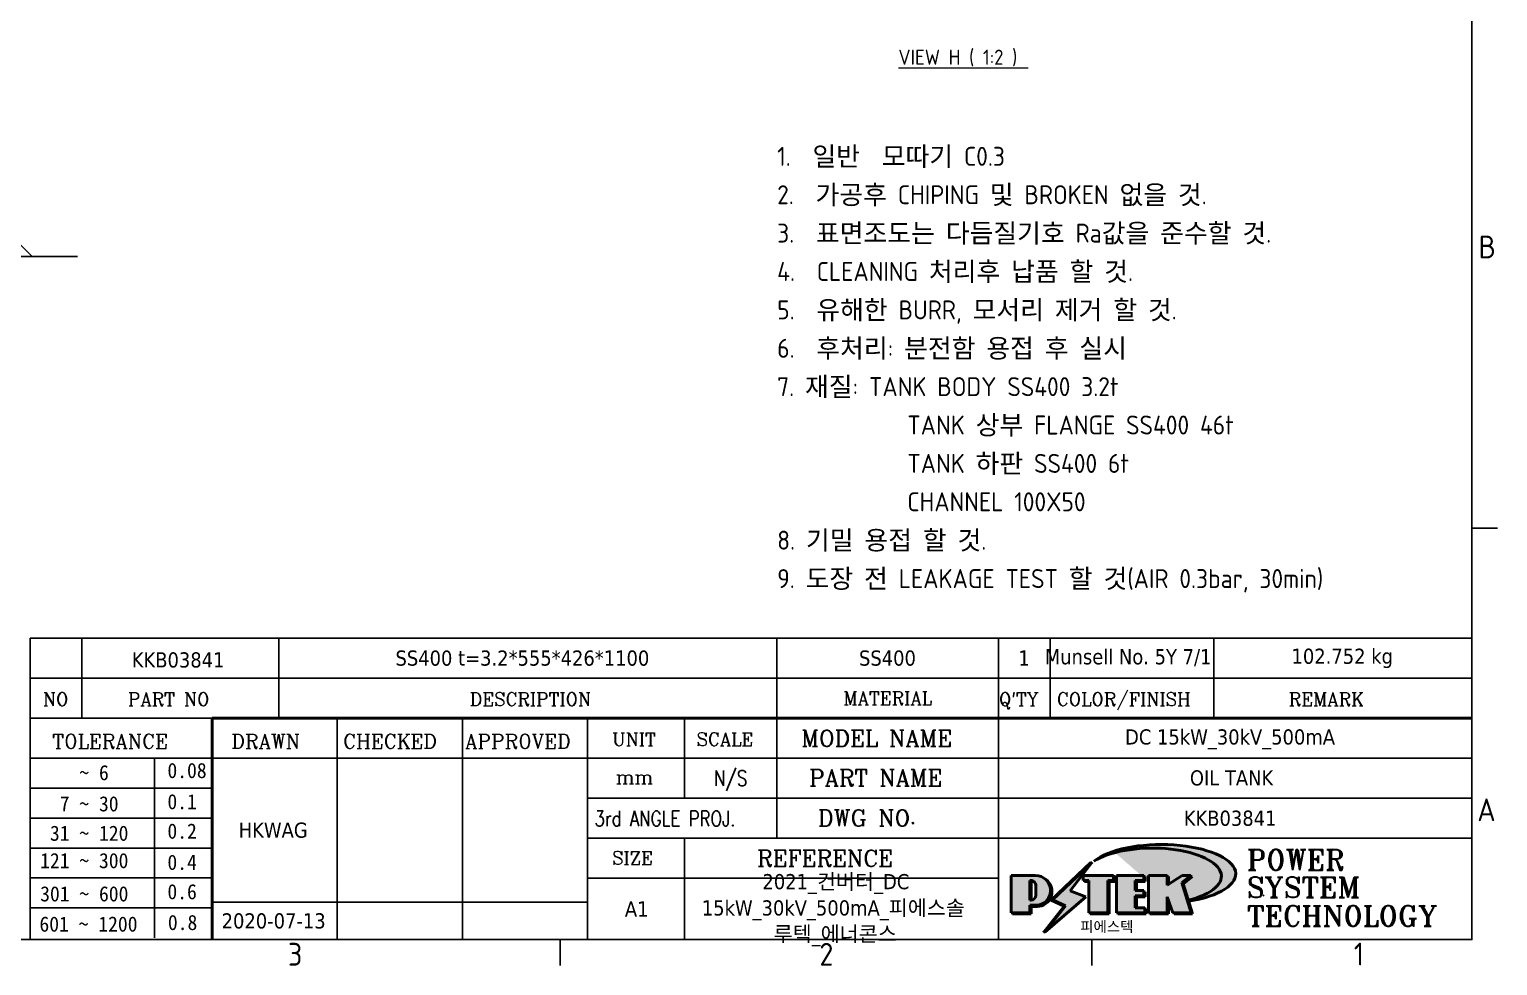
# Model space of a CAD drawing. Header units: millimetres. Extents: x 0 to 4205, y 0 to 2970.
# Drawn here: x 3154 to 4122, y 83 to 700 of the extents above; entities that cross this region are included whole.
import ezdxf
from ezdxf.enums import TextEntityAlignment as Align

# ---------------------------------------------------------------- set-up
doc = ezdxf.new("R2010")
doc.units = ezdxf.units.MM
doc.header["$LTSCALE"] = 5
doc.layers.get('0').update_dxf_attribs({"color": 3, "lineweight": 25, "true_color": 0x00ff00})
doc.layers.add('경계(ISO)', color=7, linetype='Continuous', lineweight=25)
doc.layers.add('해치(ISO)', color=7, linetype='Continuous', lineweight=18)
doc.layers.add('기호(ISO)', color=5, linetype='Continuous', lineweight=25, true_color=0x0000ff)
doc.layers.add('제목(ISO)', color=5, linetype='Continuous', lineweight=50, true_color=0x0000ff)
doc.styles.add('HAN_291', font='')
doc.styles.add('HAN_370', font='', dxfattribs={"width": 2})
doc.styles.add('ISO Proportional', font='arial.ttf')
doc.styles.add('RC_284', font='ROMANC.shx')
doc.styles.add('RC_287', font='ROMANC.shx')
doc.styles.add('RC_292', font='ROMANC.shx')
doc.styles.add('ROMANT_294', font='romant.shx')
doc.styles.add('문자 텍스트_PSTEK_POSCO', font='isocp.shx')
doc.styles.add('텍스트 스타일198', font='tahoma.ttf')
doc.styles.add('텍스트 스타일333', font='ROMANC.shx', dxfattribs={"width": 0.800000011920929})
doc.styles.add('텍스트 스타일512', font='isocp.shx')
doc.styles.add('표면거칠기 텍스트_PSTEK_POSCO', font='isocp.shx')
doc.styles.get('HAN_291').set_extended_font_data('GulimChe')
doc.styles.get('HAN_370').set_extended_font_data('GulimChe')

# ---------------------------------------------------------------- blocks, each defined once
blk = doc.blocks.new('경계 Default Border')
at = {"layer": '경계(ISO)'}
for p, q in [((820.9999847412109, 74.25000190734863), (824.4000244140625, 74.25000190734863)), ((700.8333587646484, 20), (700.8333587646484, 16.59999966621399)), ((770.9166717529297, 20), (770.9166717529297, 16.59999966621399))]:
    blk.add_line(p, q, dxfattribs=at)
at = {"layer": '경계(ISO)', "flags": 128}
blk.add_lwpolyline([(20, 20), (20, 574.0000152587891), (820.9999847412109, 574.0000152587891), (820.9999847412109, 20), (20, 20)], dxfattribs=at)
at = {"layer": '경계(ISO)', "color": 2, "true_color": 0xffff00, "char_height": 3.00000011920929, "attachment_point": 7, "style": '문자 텍스트_PSTEK_POSCO'}
for s, insert in [('B', (821.878270202895, 109.8463944559917)), ('A', (821.7144008173592, 35.61784856929444)), ('3', (664.9602061896203, 16.57139439638704)), ('2', (735.0027394168841, 16.57139439638704)), ('1', (805.4443994374815, 16.59999988079071))]:
    blk.add_mtext(s, dxfattribs=dict(at, insert=insert))
blk = doc.blocks.new('제목 블록 PSTEK')
at = {"true_color": 0x848484}
for points in [[(317.2195697678507, 17.0593801673321), (322.0326348870767, 21.62682475217465), (322.2781991042243, 21.94392121864296), (317.0471853425802, 16.97985676345368), (318.7512090904202, 16.1899260703855), (316.0018030350395, 12.71868385740789), (316.3356552234328, 13.00206718743325), (318.9235935156908, 16.2694494742633)], [(321.9846681452406, 19.60711530335299), (321.4042753185749, 19.60711530335299), (321.4042753185749, 19.45905590879572), (321.9846681452406, 19.45905590879572)], [(324.6615819988275, 19.45905590879572), (325.4196460989604, 19.45905590879572), (325.4196460989604, 20.11051724484596), (325.2419748254881, 20.11051724484596), (325.2419748254881, 19.60711530335299), (324.4839107253602, 19.60711530335299), (324.4839107253602, 15.3430047401139), (322.1623394187076, 15.3430047401139), (322.1623394187076, 15.19494534555726), (324.6615819988275, 15.19494534555726)], [(328.2914414389548, 19.45905590879572), (329.4054050004294, 19.45905590879572), (329.4054050004294, 20.11051724484596), (329.2277337269622, 20.11051724484596), (329.2277337269622, 19.60711530335299), (328.1137701654877, 19.60711530335299), (328.1137701654877, 18.25543873810179), (328.2914414389548, 18.25543873810179)], [(332.5088862584528, 20.1105172448466), (332.3312149849806, 20.1105172448466), (332.3312149849806, 18.99741471888368), (332.5088862584528, 19.11081371413894)], [(335.6156307331414, 20.11051724484596), (335.2535118015555, 20.11051724484596), (334.2514536401189, 19.30614745124769), (335.4855464857051, 15.3430047401139), (333.1954852176545, 15.3430047401139), (333.2478643833523, 15.19494534555726), (335.6632177591723, 15.19494534555726), (334.4291249135862, 19.15808805669106)], [(328.2914414389548, 17.41554667867274), (329.4054050004294, 17.41554667867274), (329.4054050004294, 18.10737934354514), (329.2277337269622, 18.10737934354514), (329.2277337269622, 17.56360607323003), (328.1137701654877, 17.56360607323003), (328.1137701654877, 15.9944660761648), (328.2914414389548, 15.9944660761648)], [(332.5088862584528, 16.92964231796647), (332.3312149849806, 17.43186301645164), (332.3312149849806, 15.3430047401139), (330.0369607660135, 15.3430047401139), (330.0369607660135, 15.19494534555726), (332.5088862584528, 15.19494534555726)], [(329.5356972676428, 15.8464066816075), (329.3580259941756, 15.8464066816075), (329.3580259941756, 15.3430047401139), (325.8342124037171, 15.3430047401139), (325.8342124037171, 15.19494534555726), (329.5356972676428, 15.19494534555726)]]:
    blk.add_hatch(color=252, dxfattribs=at).paths.add_polyline_path(points)
at = {"true_color": 0x0000ff}
blk.add_hatch(color=5, dxfattribs=at).paths.add_polyline_path([(321.6183518841322, 17.4193704504104), (319.5281351041078, 18.24969419629727), (322.4505835294948, 22.02344462252142), (317.2195697678507, 17.0593801673321), (318.9235935156908, 16.2694494742633), (316.1741874603099, 12.79820726128571)])
at = {"true_color": 0xff0000}
h = blk.add_hatch(color=1, dxfattribs=at)
edge = h.paths.add_edge_path(flags=0)
edge.add_line((314.2242174273352, 19.60711530335299), (314.2242174273352, 17.00126995915134))
edge.add_line((314.2242174273352, 17.00126995915134), (314.3485873187598, 17.00126995915134))
edge.add_arc((314.3485873187598, 17.6527312952023), 0.6514613360509371, 270, 360)
edge.add_line((315.0000486548106, 17.6527312952023), (315.0000486548106, 18.95565396730211))
edge.add_arc((314.3485873187598, 18.95565396730212), 0.6514613360508712, 0, 90)
edge.add_line((314.3485873187598, 19.60711530335299), (314.2242174273352, 19.60711530335299))
edge = h.paths.add_edge_path()
edge.add_arc((314.9847713324306, 18.28938669179658), 1.969189947606664, 269.9999999999959, 450)
edge.add_line((314.9847713324306, 20.25857663940318), (311.7664314776902, 20.25857663940324))
edge.add_line((311.7664314776902, 20.25857663940324), (311.7664314776902, 15.3430047401139))
edge.add_line((311.7664314776902, 15.3430047401139), (314.2242174273352, 15.3430047401139))
edge.add_line((314.2242174273352, 15.3430047401139), (314.2242174273352, 16.32019674418991))
edge.add_line((314.2242174273352, 16.32019674418991), (314.9847713324307, 16.32019674418991))
at = {"true_color": 0x848484}
h = blk.add_hatch(color=252, dxfattribs=at)
edge = h.paths.add_edge_path()
edge.add_arc((314.9847713324309, 18.28938669179657), 1.969189947606666, 270, 406.8278729790604)
edge.add_arc((315.1624426058984, 18.1413272972396), 1.969189947606962, -90, 53.560984836317004, ccw=False)
edge.add_line((315.1624426058984, 16.17213734963263), (314.4018887008024, 16.17213734963263))
edge.add_line((314.4018887008024, 16.17213734963263), (314.4018887008024, 15.19494534555726))
edge.add_line((314.4018887008024, 15.19494534555726), (311.9441027511573, 15.19494534555726))
edge.add_line((311.9441027511573, 15.19494534555726), (311.9441027511573, 15.3430047401139))
edge.add_line((311.9441027511573, 15.3430047401139), (314.2242174273352, 15.3430047401139))
edge.add_line((314.2242174273352, 15.3430047401139), (314.2242174273352, 16.32019674418991))
edge.add_line((314.2242174273352, 16.32019674418991), (314.9847713324309, 16.32019674418991))
h = blk.add_hatch(color=252, dxfattribs=at)
edge = h.paths.add_edge_path()
edge.add_line((314.4018887008024, 19.45905590879572), (314.5262585922315, 19.45905590879572))
edge.add_arc((314.5262585922314, 18.80759457274939), 0.6514613360463194, 60.4189348879147, 90.00000000000318, ccw=False)
edge.add_arc((314.3485873187602, 18.95565396730057), 0.6514613360524251, 39.96992292766206, 90.00000000009999)
edge.add_line((314.3485873187591, 19.60711530335307), (314.2242174273352, 19.60711530335298))
edge.add_line((314.2242174273352, 19.60711530335299), (314.2242174273352, 17.00126995915134))
edge.add_line((314.2242174273352, 17.00126995915134), (314.3485873187591, 17.00126995915134))
edge.add_arc((314.3485873187568, 17.652731295233), 0.6514613360816299, 270.0000000002, 274.6930825552478)
edge.add_line((314.4018887008024, 17.0034541317032), (314.4018887008024, 19.45905590879572))
at = {"true_color": 0xff0000}
for points in [[(324.4839107253602, 19.60711530335299), (325.2419748254881, 19.60711530335299), (325.2419748254881, 20.25857663940324), (321.2266040451076, 20.25857663940324), (321.2266040451076, 19.60711530335299), (321.9846681452406, 19.60711530335299), (321.9846681452406, 15.3430047401139), (324.4839107253602, 15.3430047401139)], [(329.2277337269622, 20.25857663940324), (325.65654113025, 20.25857663940324), (325.65654113025, 15.3430047401139), (329.3580259941756, 15.3430047401139), (329.3580259941756, 15.9944660761648), (328.1137701654877, 15.9944660761648), (328.1137701654877, 17.56360607323003), (329.2277337269622, 17.56360607323003), (329.2277337269622, 18.25543873810179), (328.1137701654877, 18.25543873810179), (328.1137701654877, 19.60711530335299), (329.2277337269622, 19.60711530335299)], [(332.3312149849806, 20.25857663940324), (329.8592894925411, 20.25857663940324), (329.8592894925411, 15.3430047401139), (332.3312149849806, 15.3430047401139), (332.3312149849806, 17.4318630164523), (333.0701931098801, 15.3430047401139), (335.4855464857051, 15.3430047401139), (334.2514536401189, 19.30614745124769), (335.4379594596742, 20.25857663940324), (334.3071782107978, 20.25857663940324), (332.3312149849806, 18.99741471888304)]]:
    blk.add_hatch(color=1, dxfattribs=at).paths.add_polyline_path(points)
at = {"layer": '해치(ISO)', "true_color": 0x27d1fc}
h = blk.add_hatch(color=140, dxfattribs=at)
edge = h.paths.add_edge_path()
edge.add_ellipse((330.3660919371412, 20.15576403068321), major_axis=(9.100907360794343, 0), ratio=0.4069904968023172, start_angle=301.3098473703837, end_angle=507.7436900681698)
edge.add_ellipse((331.5340919371412, 20.4634168429492), major_axis=(-9.82350664112931, 0), ratio=0.3942600559756514, start_angle=111.51207141178469, end_angle=334.47025347086895, ccw=False)
edge.add_line((335.1363447531188, 16.8601935978785), (335.0955236905705, 16.99119398620872))
at = {"color": 180, "true_color": 0x3f00ff}
for p, q in [((182.475792979055, 11.79100474011392), (182.4757929790549, 51.56524660363496)), ((182.4757929790549, 51.56524660363496), (372.4757929537551, 51.56524660363496)), ((189.2651435055721, 51.56524660363496), (189.2651435055722, 41.00524660363494)), ((215.2152739891528, 41.00524660363494), (215.2152739891528, 51.56524660363496)), ((280.8758854511282, 51.56524660363496), (280.8758854511282, 41.00524660363494)), ((310.0881549537552, 51.56524660363496), (310.0881549537553, 41.00524660363494)), ((316.9044520275131, 51.56524660363496), (316.9044520275127, 41.00524660363494)), ((338.4566026226726, 51.56524660363496), (338.4566026226727, 41.00524660363494)), ((372.4757929537551, 51.56524660363496), (372.4757929537551, 11.79100474011389)), ((182.475792979055, 46.2852466036349), (372.4757929537551, 46.28524660363492)), ((182.475792979055, 41.00524660363493), (206.451475290024, 41.00524660363493)), ((222.9401812389276, 11.79100474011392), (222.9401812389276, 41.00524660363494)), ((239.4288871878316, 11.79100474011392), (239.4288871878316, 41.00524660363494)), ((255.9175931367356, 11.79100474011392), (255.9175931367356, 41.00524660363494)), ((268.6918866058747, 41.00524660363494), (268.6918866058747, 30.44524660363498)), ((280.8758854511282, 41.00524660363494), (280.8758854511282, 25.16524660363502)), ((310.088154953755, 41.00524660363494), (310.088154953755, 11.79100474011392)), ((182.475792979055, 35.72524660363497), (206.451475290024, 35.72524660363497)), ((198.8621818849491, 12.02524660363491), (198.8621818849491, 35.72524660363497)), ((206.451475290024, 35.72524660363497), (372.4757929537551, 35.72524660363497)), ((182.475792979055, 31.77524660363492), (206.451475290024, 31.77524660363492)), ((255.917593136736, 30.44524660363498), (372.4757929537552, 30.44524660363501)), ((182.475792979055, 27.82524660363487), (206.451475290024, 27.82524660363487)), ((255.9175931367359, 25.16524660363502), (372.4757929537552, 25.165246603635)), ((268.6918866058744, 25.16524660363502), (268.6918866058744, 11.79100474011392)), ((182.475792979055, 23.87524660363505), (206.451475290024, 23.87524660363505)), ((182.475792979055, 19.92524660363478), (206.451475290024, 19.92524660363478)), ((255.9175931367359, 19.88524660363481), (310.0881549537553, 19.88524660363481)), ((182.475792979055, 15.97524660363496), (206.451475290024, 15.97524660363496)), ((206.451475290024, 16.74100474011396), (255.9175931367359, 16.74100474011396)), ((182.475792979055, 11.79100474011392), (372.4757929537551, 11.79100474011389))]:
    blk.add_line(p, q, dxfattribs=at)
at = {"color": 7, "lineweight": 50}
for p, q in [((206.4514752900237, 11.79100474011392), (206.4514752900237, 41.00524660363494)), ((206.451475290024, 41.00524660363494), (372.4757929537551, 41.00524660363496))]:
    blk.add_line(p, q, dxfattribs=at)
at = {"color": 7}
for p, q in [((322.2781991042243, 21.94392121864296), (317.0471853425802, 16.97985676345368)), ((322.4505835294948, 22.02344462252142), (317.2195697678507, 17.0593801673321)), ((317.2195697678507, 17.0593801673321), (322.0326348870767, 21.62682475217465)), ((319.5281351041078, 18.24969419629727), (322.4505835294948, 22.02344462252142)), ((322.0326348870767, 21.62682475217465), (322.2781991042243, 21.94392121864296)), ((311.7664314776902, 20.25900474011391), (311.7664314776902, 15.34300474011391)), ((314.9847713324309, 20.25857663940324), (311.7664314776902, 20.25857663940324)), ((314.9847713324309, 20.25857663940324), (311.7664314776902, 20.25857663940324)), ((311.7664314776902, 20.25857663940324), (311.7664314776902, 15.3430047401139)), ((314.2242174273352, 17.00126995915134), (314.2242174273352, 19.60711530335299)), ((314.2242174273352, 19.60711530335299), (314.3485873187591, 19.60711530335299)), ((314.3485873187591, 19.60711530335299), (314.2242174273352, 19.60711530335299)), ((314.2242174273352, 19.60711530335299), (314.2242174273352, 17.00126995915134)), ((314.2242174273352, 17.00126995915134), (314.2242174273352, 19.60711530335299)), ((314.2242174273352, 19.60711530335299), (314.3485873187591, 19.60711530335299)), ((314.4018887008024, 19.45905590879572), (314.5262585922314, 19.45905590879572)), ((314.4018887008024, 17.0034541317032), (314.4018887008024, 19.45905590879572)), ((325.2419748254881, 20.25857663940324), (321.2266040451076, 20.25857663940324)), ((321.2266040451076, 20.25857663940324), (321.2266040451076, 19.60711530335299)), ((325.2419748254881, 20.25857663940324), (321.2266040451076, 20.25857663940324)), ((321.2266040451076, 20.25857663940324), (321.2266040451076, 19.60711530335299)), ((321.2266040451076, 19.60711530335299), (321.9846681452406, 19.60711530335299)), ((321.2266040451076, 19.60711530335299), (321.9846681452406, 19.60711530335299)), ((321.4042753185749, 19.60711530335299), (321.4042753185749, 19.45905590879572)), ((321.9846681452406, 19.60711530335299), (321.4042753185749, 19.60711530335299)), ((321.4042753185749, 19.45905590879572), (321.9846681452406, 19.45905590879572)), ((321.9846681452406, 19.60711530335299), (321.9846681452406, 15.3430047401139)), ((321.9846681452406, 19.45905590879572), (321.9846681452406, 19.60711530335299)), ((321.9846681452406, 19.60711530335299), (321.9846681452406, 15.3430047401139)), ((324.4839107253602, 19.60711530335299), (325.2419748254881, 19.60711530335299)), ((324.4839107253602, 15.3430047401139), (324.4839107253602, 19.60711530335299)), ((325.2419748254881, 19.60711530335299), (324.4839107253602, 19.60711530335299)), ((324.4839107253602, 19.60711530335299), (324.4839107253602, 15.3430047401139)), ((324.4839107253602, 19.60711530335299), (325.2419748254881, 19.60711530335299)), ((324.4839107253602, 15.3430047401139), (324.4839107253602, 19.60711530335299)), ((324.6615819988275, 19.45905590879572), (325.4196460989604, 19.45905590879572)), ((324.6615819988275, 15.19494534555726), (324.6615819988275, 19.45905590879572)), ((325.2419748254881, 19.60711530335299), (325.2419748254881, 20.25857663940324)), ((325.2419748254881, 19.60711530335299), (325.2419748254881, 20.25857663940324)), ((325.4196460989604, 20.11051724484596), (325.2419748254881, 20.11051724484596)), ((325.2419748254881, 20.11051724484596), (325.2419748254881, 19.60711530335299)), ((325.4196460989604, 19.45905590879572), (325.4196460989604, 20.11051724484596)), ((329.2277337269622, 20.25857663940324), (325.65654113025, 20.25857663940324)), ((325.65654113025, 20.25857663940324), (325.65654113025, 15.3430047401139)), ((325.65654113025, 20.25857663940324), (325.65654113025, 15.3430047401139)), ((329.2277337269622, 20.25857663940324), (325.65654113025, 20.25857663940324)), ((328.1137701654877, 18.25543873810179), (328.1137701654877, 19.60711530335299)), ((328.1137701654877, 19.60711530335299), (329.2277337269622, 19.60711530335299)), ((329.2277337269622, 19.60711530335299), (328.1137701654877, 19.60711530335299)), ((328.1137701654877, 19.60711530335299), (328.1137701654877, 18.25543873810179)), ((328.1137701654877, 18.25543873810179), (328.1137701654877, 19.60711530335299)), ((328.1137701654877, 19.60711530335299), (329.2277337269622, 19.60711530335299)), ((328.2914414389548, 18.25543873810179), (328.2914414389548, 19.45905590879572)), ((328.2914414389548, 19.45905590879572), (329.4054050004294, 19.45905590879572)), ((329.2277337269622, 19.60711530335299), (329.2277337269622, 20.25857663940324)), ((329.2277337269622, 19.60711530335299), (329.2277337269622, 20.25857663940324)), ((329.4054050004294, 20.11051724484596), (329.2277337269622, 20.11051724484596)), ((329.2277337269622, 20.11051724484596), (329.2277337269622, 19.60711530335299)), ((329.4054050004294, 19.45905590879572), (329.4054050004294, 20.11051724484596)), ((332.3312149849806, 20.25857663940324), (329.8592894925411, 20.25857663940324)), ((329.8592894925411, 20.25857663940324), (329.8592894925411, 15.3430047401139)), ((329.8592894925411, 20.25857663940324), (329.8592894925411, 15.3430047401139)), ((332.3312149849806, 20.25857663940324), (329.8592894925411, 20.25857663940324)), ((334.3071782107978, 20.25857663940324), (332.3312149849806, 18.99741471888304)), ((332.3312149849806, 18.99741471888304), (332.3312149849806, 20.25857663940324)), ((334.3071782107978, 20.25857663940324), (332.3312149849806, 18.99741471888304)), ((332.3312149849806, 18.99741471888304), (332.3312149849806, 20.25857663940324)), ((332.5088862584528, 20.1105172448466), (332.3312149849806, 20.1105172448466)), ((332.3312149849806, 20.1105172448466), (332.3312149849806, 18.99741471888368)), ((332.5088862584528, 19.11081371413894), (332.5088862584528, 20.1105172448466)), ((334.2514536401189, 19.30614745124769), (335.4379594596742, 20.25857663940324)), ((334.2514536401189, 19.30614745124769), (335.4379594596742, 20.25857663940324)), ((335.2535118015555, 20.11051724484596), (334.2514536401189, 19.30614745124769)), ((335.4379594596742, 20.25857663940324), (334.3071782107978, 20.25857663940324)), ((335.4379594596742, 20.25857663940324), (334.3071782107978, 20.25857663940324)), ((334.4291249135862, 19.15808805669104), (335.6156307331414, 20.11051724484596)), ((335.6156307331414, 20.11051724484596), (335.2535118015555, 20.11051724484596)), ((315.0000486548106, 18.95565396730275), (315.0000486548106, 17.65273129520161)), ((315.0000486548106, 18.95565396730275), (315.0000486548106, 17.65273129520161)), ((316.1741874603099, 12.79820726128571), (321.6183518841322, 17.4193704504104)), ((321.6183518841322, 17.4193704504104), (319.5281351041078, 18.24969419629727)), ((329.2277337269622, 18.25543873810179), (328.1137701654877, 18.25543873810179)), ((328.1137701654877, 18.25543873810179), (328.2914414389548, 18.25543873810179)), ((329.2277337269622, 18.25543873810179), (328.1137701654877, 18.25543873810179)), ((328.1137701654877, 17.56360607323003), (329.2277337269622, 17.56360607323003)), ((328.1137701654877, 15.9944660761648), (328.1137701654877, 17.56360607323003)), ((329.2277337269622, 17.56360607323003), (328.1137701654877, 17.56360607323003)), ((328.1137701654877, 17.56360607323003), (328.1137701654877, 15.9944660761648)), ((328.1137701654877, 17.56360607323003), (329.2277337269622, 17.56360607323003)), ((328.1137701654877, 15.9944660761648), (328.1137701654877, 17.56360607323003)), ((329.2277337269622, 17.56360607323003), (329.2277337269622, 18.25543873810179)), ((329.2277337269622, 17.56360607323003), (329.2277337269622, 18.25543873810179)), ((329.4054050004294, 18.10737934354514), (329.2277337269622, 18.10737934354514)), ((329.2277337269622, 18.10737934354514), (329.2277337269622, 17.56360607323003)), ((329.4054050004294, 17.41554667867274), (329.4054050004294, 18.10737934354514)), ((332.3312149849806, 18.99741471888368), (332.5088862584528, 19.11081371413894)), ((332.3312149849806, 17.4318630164523), (333.0701931098801, 15.3430047401139)), ((332.3312149849806, 15.3430047401139), (332.3312149849806, 17.4318630164523)), ((332.5088862584528, 16.92964231796647), (332.3312149849806, 17.43186301645164)), ((332.3312149849806, 17.43186301645164), (332.3312149849806, 15.3430047401139)), ((332.3312149849806, 17.4318630164523), (333.0701931098801, 15.3430047401139)), ((332.3312149849806, 15.3430047401139), (332.3312149849806, 17.4318630164523)), ((335.4855464857051, 15.3430047401139), (334.2514536401189, 19.30614745124769)), ((334.2514536401189, 19.30614745124769), (335.4855464857051, 15.3430047401139)), ((335.4855464857051, 15.3430047401139), (334.2514536401189, 19.30614745124769)), ((335.6632177591723, 15.19494534555726), (334.4291249135862, 19.15808805669104)), ((345.0447381189468, 17.50375595811051), (344.9867755289346, 17.689895936919)), ((314.3485873187591, 17.00126995915134), (314.2242174273352, 17.00126995915134)), ((314.2242174273352, 17.00126995915134), (314.3485873187591, 17.00126995915134)), ((314.3485873187591, 17.00126995915134), (314.2242174273352, 17.00126995915134)), ((314.2242174273352, 16.32019674418991), (314.9847713324309, 16.32019674418991)), ((314.2242174273352, 15.3430047401139), (314.2242174273352, 16.32019674418991)), ((314.9847713324309, 16.32019674418991), (314.2242174273352, 16.32019674418991)), ((314.2242174273352, 16.32019674418991), (314.2242174273352, 15.3430047401139)), ((314.2242174273352, 16.32019674418991), (314.9847713324309, 16.32019674418991)), ((314.2242174273352, 15.3430047401139), (314.2242174273352, 16.32019674418991)), ((314.4018887008024, 16.17213734963263), (315.162442605898, 16.17213734963263)), ((314.4018887008024, 15.19494534555726), (314.4018887008024, 16.17213734963263)), ((318.7512090904202, 16.1899260703855), (316.0018030350395, 12.71868385740789)), ((318.9235935156908, 16.2694494742633), (316.1741874603099, 12.79820726128571)), ((316.3356552234328, 13.00206718743325), (318.9235935156908, 16.2694494742633)), ((317.0471853425802, 16.97985676345368), (318.7512090904202, 16.1899260703855)), ((318.9235935156908, 16.2694494742633), (317.2195697678507, 17.0593801673321)), ((317.2195697678507, 17.0593801673321), (318.9235935156908, 16.2694494742633)), ((329.3580259941756, 15.9944660761648), (328.1137701654877, 15.9944660761648)), ((328.1137701654877, 15.9944660761648), (328.2914414389548, 15.9944660761648)), ((329.3580259941756, 15.9944660761648), (328.1137701654877, 15.9944660761648)), ((328.2914414389548, 15.9944660761648), (328.2914414389548, 17.41554667867274)), ((328.2914414389548, 17.41554667867274), (329.4054050004294, 17.41554667867274)), ((329.3580259941756, 15.3430047401139), (329.3580259941756, 15.9944660761648)), ((329.3580259941756, 15.3430047401139), (329.3580259941756, 15.9944660761648)), ((329.5356972676428, 15.8464066816075), (329.3580259941756, 15.8464066816075)), ((329.3580259941756, 15.8464066816075), (329.3580259941756, 15.3430047401139)), ((329.5356972676428, 15.19494534555726), (329.5356972676428, 15.8464066816075)), ((332.5088862584528, 15.19494534555726), (332.5088862584528, 16.92964231796647)), ((311.7664314776902, 15.3430047401139), (314.2242174273352, 15.3430047401139)), ((311.7664314776902, 15.3430047401139), (314.2242174273352, 15.3430047401139)), ((314.2242174273352, 15.3430047401139), (311.9441027511573, 15.3430047401139)), ((311.9441027511573, 15.3430047401139), (311.9441027511573, 15.19494534555726)), ((311.9441027511573, 15.19494534555726), (314.4018887008024, 15.19494534555726)), ((321.9846681452406, 15.3430047401139), (324.4839107253602, 15.3430047401139)), ((321.9846681452406, 15.3430047401139), (324.4839107253602, 15.3430047401139)), ((324.4839107253602, 15.3430047401139), (322.1623394187076, 15.3430047401139)), ((322.1623394187076, 15.3430047401139), (322.1623394187076, 15.19494534555726)), ((322.1623394187076, 15.19494534555726), (324.6615819988275, 15.19494534555726)), ((325.65654113025, 15.3430047401139), (329.3580259941756, 15.3430047401139)), ((325.65654113025, 15.3430047401139), (329.3580259941756, 15.3430047401139)), ((329.3580259941756, 15.3430047401139), (325.8342124037171, 15.3430047401139)), ((325.8342124037171, 15.3430047401139), (325.8342124037171, 15.19494534555726)), ((325.8342124037171, 15.19494534555726), (329.5356972676428, 15.19494534555726)), ((329.8592894925411, 15.3430047401139), (332.3312149849806, 15.3430047401139)), ((329.8592894925411, 15.3430047401139), (332.3312149849806, 15.3430047401139)), ((332.3312149849806, 15.3430047401139), (330.0369607660135, 15.3430047401139)), ((330.0369607660135, 15.3430047401139), (330.0369607660135, 15.19494534555726)), ((330.0369607660135, 15.19494534555726), (332.5088862584528, 15.19494534555726)), ((333.0701931098801, 15.3430047401139), (335.4855464857051, 15.3430047401139)), ((333.0701931098801, 15.3430047401139), (335.4855464857051, 15.3430047401139)), ((335.4855464857051, 15.3430047401139), (333.1954852176545, 15.3430047401139)), ((333.1954852176545, 15.3430047401139), (333.2478643833523, 15.19494534555726)), ((333.2478643833523, 15.19494534555726), (335.6632177591723, 15.19494534555726)), ((316.0018030350395, 12.71868385740789), (316.3356552234328, 13.00206718743325))]:
    blk.add_line(p, q, dxfattribs=at)
at = {"color": 5, "true_color": 0x0000ff}
for p, q in [((322.4505835294948, 22.02344462252142), (317.2195697678507, 17.0593801673321)), ((319.5281351041078, 18.24969419629727), (322.4505835294948, 22.02344462252142)), ((316.1741874603099, 12.79820726128571), (321.6183518841322, 17.4193704504104)), ((321.6183518841322, 17.4193704504104), (319.5281351041078, 18.24969419629727)), ((318.9235935156908, 16.2694494742633), (316.1741874603099, 12.79820726128571)), ((317.2195697678507, 17.0593801673321), (318.9235935156908, 16.2694494742633))]:
    blk.add_line(p, q, dxfattribs=at)
at = {"color": 1, "true_color": 0xff0000}
for p, q in [((314.9847713324309, 20.25857663940324), (311.7664314776902, 20.25857663940324)), ((311.7664314776902, 20.25857663940324), (311.7664314776902, 15.3430047401139)), ((314.2242174273352, 17.00126995915134), (314.2242174273352, 19.60711530335299)), ((314.2242174273352, 19.60711530335299), (314.3485873187591, 19.60711530335299)), ((325.2419748254881, 20.25857663940324), (321.2266040451076, 20.25857663940324)), ((321.2266040451076, 20.25857663940324), (321.2266040451076, 19.60711530335299)), ((321.2266040451076, 19.60711530335299), (321.9846681452406, 19.60711530335299)), ((321.9846681452406, 19.60711530335299), (321.9846681452406, 15.3430047401139)), ((324.4839107253602, 19.60711530335299), (325.2419748254881, 19.60711530335299)), ((324.4839107253602, 15.3430047401139), (324.4839107253602, 19.60711530335299)), ((325.2419748254881, 19.60711530335299), (325.2419748254881, 20.25857663940324)), ((329.2277337269622, 20.25857663940324), (325.65654113025, 20.25857663940324)), ((325.65654113025, 20.25857663940324), (325.65654113025, 15.3430047401139)), ((328.1137701654877, 18.25543873810179), (328.1137701654877, 19.60711530335299)), ((328.1137701654877, 19.60711530335299), (329.2277337269622, 19.60711530335299)), ((329.2277337269622, 19.60711530335299), (329.2277337269622, 20.25857663940324)), ((332.3312149849806, 20.25857663940324), (329.8592894925411, 20.25857663940324)), ((329.8592894925411, 20.25857663940324), (329.8592894925411, 15.3430047401139)), ((334.3071782107978, 20.25857663940324), (332.3312149849806, 18.99741471888304)), ((332.3312149849806, 18.99741471888304), (332.3312149849806, 20.25857663940324)), ((334.2514536401189, 19.30614745124769), (335.4379594596742, 20.25857663940324)), ((335.4379594596742, 20.25857663940324), (334.3071782107978, 20.25857663940324)), ((315.0000486548106, 18.95565396730275), (315.0000486548106, 17.65273129520161)), ((329.2277337269622, 18.25543873810179), (328.1137701654877, 18.25543873810179)), ((328.1137701654877, 17.56360607323003), (329.2277337269622, 17.56360607323003)), ((328.1137701654877, 15.9944660761648), (328.1137701654877, 17.56360607323003)), ((329.2277337269622, 17.56360607323003), (329.2277337269622, 18.25543873810179)), ((332.3312149849806, 17.4318630164523), (333.0701931098801, 15.3430047401139)), ((332.3312149849806, 15.3430047401139), (332.3312149849806, 17.4318630164523)), ((335.4855464857051, 15.3430047401139), (334.2514536401189, 19.30614745124769)), ((314.3485873187591, 17.00126995915134), (314.2242174273352, 17.00126995915134)), ((314.2242174273352, 16.32019674418991), (314.9847713324309, 16.32019674418991)), ((314.2242174273352, 15.3430047401139), (314.2242174273352, 16.32019674418991)), ((329.3580259941756, 15.9944660761648), (328.1137701654877, 15.9944660761648)), ((329.3580259941756, 15.3430047401139), (329.3580259941756, 15.9944660761648)), ((311.7664314776902, 15.3430047401139), (314.2242174273352, 15.3430047401139)), ((321.9846681452406, 15.3430047401139), (324.4839107253602, 15.3430047401139)), ((325.65654113025, 15.3430047401139), (329.3580259941756, 15.3430047401139)), ((329.8592894925411, 15.3430047401139), (332.3312149849806, 15.3430047401139)), ((333.0701931098801, 15.3430047401139), (335.4855464857051, 15.3430047401139))]:
    blk.add_line(p, q, dxfattribs=at)
at = {"color": 7}
for centre, radius, start, end in [((314.3485873187598, 18.95565396730211), 0.6514613360508712, 0, 90), ((314.3485873187602, 18.95565396730057), 0.6514613360524251, 39.96992292766117, 90), ((314.3485873187598, 18.95565396730212), 0.6514613360508712, 0, 90), ((314.5262585922314, 18.80759457274939), 0.6514613360463193, 60.41893488791137, 90), ((314.9847713324309, 18.28938669179658), 1.969189947606665, 270, 90), ((314.9847713324309, 18.28938669179658), 1.969189947606665, 270, 90), ((314.9847713324307, 18.2893866917965), 1.969189947606594, 270, 46.82787297909833), ((315.1624426058984, 18.1413272972396), 1.969189947606961, 270, 53.56098483636067), ((314.3485873187597, 17.65273129520228), 0.6514613360509381, 270, 0), ((314.3485873187598, 17.6527312952023), 0.6514613360509381, 270, 0), ((314.3485873187568, 17.652731295233), 0.6514613360816299, 270, 274.6930825552478)]:
    blk.add_arc(centre, radius, start, end, dxfattribs=at)
at = {"color": 1, "true_color": 0xff0000}
for centre, radius, start, end in [((314.3485873187598, 18.95565396730211), 0.6514613360508712, 0, 90), ((314.9847713324309, 18.28938669179657), 1.969189947606665, 270, 90), ((314.3485873187598, 17.6527312952023), 0.6514613360509381, 270, 0)]:
    blk.add_arc(centre, radius, start, end, dxfattribs=at)
at = {"layer": '제목(ISO)', "lineweight": 18}
blk.add_line((182.475792979055, 35.72500474011393), (182.475792979055, 11.79100474011392), dxfattribs=at)
at = {"layer": '제목(ISO)'}
for p, q in [((322.2781991042243, 21.94392121864296), (317.0471853425802, 16.97985676345368)), ((322.4505835294948, 22.02344462252142), (317.2195697678507, 17.0593801673321)), ((317.2195697678507, 17.0593801673321), (322.0326348870767, 21.62682475217465)), ((319.5281351041078, 18.24969419629727), (322.4505835294948, 22.02344462252142)), ((322.0326348870767, 21.62682475217465), (322.2781991042243, 21.94392121864296)), ((314.9847713324306, 20.25857663940324), (311.7664314776902, 20.25857663940324)), ((311.7664314776902, 20.25857663940324), (311.7664314776902, 15.3430047401139)), ((314.2242174273352, 17.00126995915134), (314.2242174273352, 19.60711530335299)), ((314.2242174273352, 19.60711530335299), (314.3485873187598, 19.60711530335299)), ((314.3485873187591, 19.60711530335299), (314.2242174273352, 19.60711530335299)), ((314.2242174273352, 19.60711530335299), (314.2242174273352, 17.00126995915134)), ((314.4018887008024, 19.45905590879572), (314.5262585922314, 19.45905590879572)), ((314.4018887008024, 17.0034541317032), (314.4018887008024, 19.45905590879572)), ((325.2419748254881, 20.25857663940324), (321.2266040451076, 20.25857663940324)), ((321.2266040451076, 20.25857663940324), (321.2266040451076, 19.60711530335299)), ((321.2266040451076, 19.60711530335299), (321.9846681452406, 19.60711530335299)), ((321.9846681452406, 19.60711530335299), (321.4042753185749, 19.60711530335299)), ((321.4042753185749, 19.60711530335299), (321.4042753185749, 19.45905590879572)), ((321.4042753185749, 19.45905590879572), (321.9846681452406, 19.45905590879572)), ((321.9846681452406, 19.60711530335299), (321.9846681452406, 15.3430047401139)), ((321.9846681452406, 19.45905590879572), (321.9846681452406, 19.60711530335299)), ((324.4839107253602, 19.60711530335299), (325.2419748254881, 19.60711530335299)), ((324.4839107253602, 15.3430047401139), (324.4839107253602, 19.60711530335299)), ((325.2419748254881, 19.60711530335299), (324.4839107253602, 19.60711530335299)), ((324.4839107253602, 19.60711530335299), (324.4839107253602, 15.3430047401139)), ((324.6615819988275, 19.45905590879572), (325.4196460989604, 19.45905590879572)), ((324.6615819988275, 15.19494534555726), (324.6615819988275, 19.45905590879572)), ((325.2419748254881, 19.60711530335299), (325.2419748254881, 20.25857663940324)), ((325.4196460989604, 20.11051724484596), (325.2419748254881, 20.11051724484596)), ((325.2419748254881, 20.11051724484596), (325.2419748254881, 19.60711530335299)), ((325.4196460989604, 19.45905590879572), (325.4196460989604, 20.11051724484596)), ((329.2277337269622, 20.25857663940324), (325.65654113025, 20.25857663940324)), ((325.65654113025, 20.25857663940324), (325.65654113025, 15.3430047401139)), ((328.1137701654877, 18.25543873810179), (328.1137701654877, 19.60711530335299)), ((328.1137701654877, 19.60711530335299), (329.2277337269622, 19.60711530335299)), ((329.2277337269622, 19.60711530335299), (328.1137701654877, 19.60711530335299)), ((328.1137701654877, 19.60711530335299), (328.1137701654877, 18.25543873810179)), ((328.2914414389548, 19.45905590879572), (329.4054050004294, 19.45905590879572)), ((328.2914414389548, 18.25543873810179), (328.2914414389548, 19.45905590879572)), ((329.2277337269622, 19.60711530335299), (329.2277337269622, 20.25857663940324)), ((329.4054050004294, 20.11051724484596), (329.2277337269622, 20.11051724484596)), ((329.2277337269622, 20.11051724484596), (329.2277337269622, 19.60711530335299)), ((329.4054050004294, 19.45905590879572), (329.4054050004294, 20.11051724484596)), ((332.3312149849806, 20.25857663940324), (329.8592894925411, 20.25857663940324)), ((329.8592894925411, 20.25857663940324), (329.8592894925411, 15.3430047401139)), ((334.3071782107978, 20.25857663940324), (332.3312149849806, 18.99741471888304)), ((332.3312149849806, 18.99741471888304), (332.3312149849806, 20.25857663940324)), ((332.5088862584528, 20.1105172448466), (332.3312149849806, 20.1105172448466)), ((332.3312149849806, 20.1105172448466), (332.3312149849806, 18.99741471888368)), ((332.5088862584528, 19.11081371413894), (332.5088862584528, 20.1105172448466)), ((334.2514536401189, 19.30614745124769), (335.4379594596742, 20.25857663940324)), ((335.2535118015555, 20.11051724484596), (334.2514536401189, 19.30614745124769)), ((335.4379594596742, 20.25857663940324), (334.3071782107978, 20.25857663940324)), ((334.4291249135862, 19.15808805669106), (335.6156307331414, 20.11051724484596)), ((335.6156307331414, 20.11051724484596), (335.2535118015555, 20.11051724484596)), ((315.0000486548106, 18.95565396730211), (315.0000486548106, 17.6527312952023)), ((316.1741874603099, 12.79820726128571), (321.6183518841322, 17.4193704504104)), ((321.6183518841322, 17.4193704504104), (319.5281351041078, 18.24969419629727)), ((329.2277337269622, 18.25543873810179), (328.1137701654877, 18.25543873810179)), ((328.1137701654877, 18.25543873810179), (328.2914414389548, 18.25543873810179)), ((328.1137701654877, 15.9944660761648), (328.1137701654877, 17.56360607323003)), ((328.1137701654877, 17.56360607323003), (329.2277337269622, 17.56360607323003)), ((329.2277337269622, 17.56360607323003), (328.1137701654877, 17.56360607323003)), ((328.1137701654877, 17.56360607323003), (328.1137701654877, 15.9944660761648)), ((329.2277337269622, 17.56360607323003), (329.2277337269622, 18.25543873810179)), ((329.4054050004294, 18.10737934354514), (329.2277337269622, 18.10737934354514)), ((329.2277337269622, 18.10737934354514), (329.2277337269622, 17.56360607323003)), ((329.4054050004294, 17.41554667867274), (329.4054050004294, 18.10737934354514)), ((332.3312149849806, 18.99741471888368), (332.5088862584528, 19.11081371413894)), ((332.3312149849806, 15.3430047401139), (332.3312149849806, 17.4318630164523)), ((332.3312149849806, 17.4318630164523), (333.0701931098801, 15.3430047401139)), ((332.5088862584528, 16.92964231796647), (332.3312149849806, 17.43186301645164)), ((332.3312149849806, 17.43186301645164), (332.3312149849806, 15.3430047401139)), ((335.4855464857051, 15.3430047401139), (334.2514536401189, 19.30614745124769)), ((334.2514536401189, 19.30614745124769), (335.4855464857051, 15.3430047401139)), ((335.6632177591723, 15.19494534555726), (334.4291249135862, 19.15808805669106)), ((314.3485873187598, 17.00126995915134), (314.2242174273352, 17.00126995915134)), ((314.2242174273352, 17.00126995915134), (314.3485873187591, 17.00126995915134)), ((314.2242174273352, 15.3430047401139), (314.2242174273352, 16.32019674418991)), ((314.2242174273352, 16.32019674418991), (314.9847713324307, 16.32019674418991)), ((314.9847713324309, 16.32019674418991), (314.2242174273352, 16.32019674418991)), ((314.2242174273352, 16.32019674418991), (314.2242174273352, 15.3430047401139)), ((314.4018887008024, 15.19494534555726), (314.4018887008024, 16.17213734963263)), ((314.4018887008024, 16.17213734963263), (315.1624426058984, 16.17213734963263)), ((318.7512090904202, 16.1899260703855), (316.0018030350395, 12.71868385740789)), ((318.9235935156908, 16.2694494742633), (316.1741874603099, 12.79820726128571)), ((316.3356552234328, 13.00206718743325), (318.9235935156908, 16.2694494742633)), ((317.0471853425802, 16.97985676345368), (318.7512090904202, 16.1899260703855)), ((317.2195697678507, 17.0593801673321), (318.9235935156908, 16.2694494742633)), ((318.9235935156908, 16.2694494742633), (317.2195697678507, 17.0593801673321)), ((329.3580259941756, 15.9944660761648), (328.1137701654877, 15.9944660761648)), ((328.1137701654877, 15.9944660761648), (328.2914414389548, 15.9944660761648)), ((328.2914414389548, 17.41554667867274), (329.4054050004294, 17.41554667867274)), ((328.2914414389548, 15.9944660761648), (328.2914414389548, 17.41554667867274)), ((329.3580259941756, 15.3430047401139), (329.3580259941756, 15.9944660761648)), ((329.5356972676428, 15.8464066816075), (329.3580259941756, 15.8464066816075)), ((329.3580259941756, 15.8464066816075), (329.3580259941756, 15.3430047401139)), ((329.5356972676428, 15.19494534555726), (329.5356972676428, 15.8464066816075)), ((332.5088862584528, 15.19494534555726), (332.5088862584528, 16.92964231796647)), ((311.7664314776902, 15.3430047401139), (314.2242174273352, 15.3430047401139)), ((314.2242174273352, 15.3430047401139), (311.9441027511573, 15.3430047401139)), ((311.9441027511573, 15.3430047401139), (311.9441027511573, 15.19494534555726)), ((311.9441027511573, 15.19494534555726), (314.4018887008024, 15.19494534555726)), ((321.9846681452406, 15.3430047401139), (324.4839107253602, 15.3430047401139)), ((324.4839107253602, 15.3430047401139), (322.1623394187076, 15.3430047401139)), ((322.1623394187076, 15.3430047401139), (322.1623394187076, 15.19494534555726)), ((322.1623394187076, 15.19494534555726), (324.6615819988275, 15.19494534555726)), ((325.65654113025, 15.3430047401139), (329.3580259941756, 15.3430047401139)), ((329.3580259941756, 15.3430047401139), (325.8342124037171, 15.3430047401139)), ((325.8342124037171, 15.3430047401139), (325.8342124037171, 15.19494534555726)), ((325.8342124037171, 15.19494534555726), (329.5356972676428, 15.19494534555726)), ((329.8592894925411, 15.3430047401139), (332.3312149849806, 15.3430047401139)), ((332.3312149849806, 15.3430047401139), (330.0369607660135, 15.3430047401139)), ((330.0369607660135, 15.3430047401139), (330.0369607660135, 15.19494534555726)), ((330.0369607660135, 15.19494534555726), (332.5088862584528, 15.19494534555726)), ((333.0701931098801, 15.3430047401139), (335.4855464857051, 15.3430047401139)), ((335.4855464857051, 15.3430047401139), (333.1954852176545, 15.3430047401139)), ((333.1954852176545, 15.3430047401139), (333.2478643833523, 15.19494534555726)), ((333.2478643833523, 15.19494534555726), (335.6632177591723, 15.19494534555726)), ((316.0018030350395, 12.71868385740789), (316.3356552234328, 13.00206718743325))]:
    blk.add_line(p, q, dxfattribs=at)
at = {"layer": '제목(ISO)', "color": 4, "true_color": 0x00ffff}
blk.add_line((335.1363447531188, 16.8601935978785), (335.0955236905705, 16.99119398620872), dxfattribs=at)
at = {"layer": '제목(ISO)'}
for centre, radius, start, end in [((314.3485873187598, 18.95565396730212), 0.6514613360508712, 0, 90), ((314.3485873187602, 18.95565396730057), 0.6514613360524251, 39.96992292766117, 90), ((314.5262585922314, 18.80759457274939), 0.6514613360463193, 60.41893488791137, 90), ((314.9847713324306, 18.28938669179658), 1.969189947606664, 46.82787297909431, 90), ((314.9847713324307, 18.2893866917965), 1.969189947606594, 270, 46.82787297909833), ((314.9847713324309, 18.28938669179657), 1.969189947606666, 270, 46.8278729790603), ((315.1624426058984, 18.1413272972396), 1.969189947606962, 270, 53.56098483631701), ((314.3485873187598, 17.6527312952023), 0.6514613360509371, 270, 0), ((314.3485873187568, 17.652731295233), 0.6514613360816299, 270, 274.6930825552478)]:
    blk.add_arc(centre, radius, start, end, dxfattribs=at)
at = {"layer": '제목(ISO)', "color": 4, "true_color": 0x00ffff}
for centre, major_axis, ratio, start_param, end_param in [((331.5340919371412, 20.4634168429492), (9.82350664112931, 0), 0.3942600559756514, 5.087845455444478, 8.97919982663645), ((330.3660919371412, 20.15576403068321), (9.100907360794343, 0), 0.4069904968023172, 5.258848905294775, 8.861799147915196)]:
    blk.add_ellipse(centre, major_axis=major_axis, ratio=ratio, start_param=start_param, end_param=end_param, dxfattribs=at)
at = {"color": 2, "true_color": 0xffff00, "style": 'RC_284'}
blk.add_text('MATERIAL', height=1.742399930953979, dxfattribs=at).set_placement((295.4820202024417, 43.64524660363492), align=Align.MIDDLE_CENTER)
at = {"color": 2, "true_color": 0xffff00}
for s, height, style, p in [('COLOR/FINISH', 1.742399930953979, 'RC_284', (317.7725341324144, 42.62317362549192)), ('NO', 1.742399930953979, 'RC_284', (184.135398793432, 42.62317362549192)), ('PART NO', 1.742399930953979, 'RC_284', (195.3359407378685, 42.62317362549192)), ('DESCRIPTION', 1.742399930953979, 'RC_284', (240.4025565652523, 42.62317362549192)), ("Q'TY", 1.742399930953979, 'RC_284', (310.1440786515383, 42.62317362549192)), ('REMARK', 1.742399930953979, 'RC_284', (348.346649953877, 42.62317362549192)), (' TOLERANCE', 1.899999976158142, 'RC_287', (184.0872874387979, 37.00893196870329)), ('DRAWN', 1.899999976158142, 'RC_287', (208.9766620976279, 37.00893196870329)), ('CHECKED', 1.899999976158142, 'RC_287', (223.6856844514997, 37.00893196870329)), ('APPROVED', 1.899999976158142, 'RC_287', (239.7795453577791, 37.00893196870329)), ('UNIT', 1.742399930953979, 'RC_284', (259.1652673287452, 37.34317362549218)), ('SCALE', 1.742399930953979, 'RC_284', (270.2934779252897, 37.34317362549218)), ('MODEL NAME', 2.178000062704086, 'RC_292', (284.096330289083, 37.25462520371384)), ('0.08', 2.000000029802322, 'HAN_291', (200.5467345600617, 33.09873600004101)), ('    ~ 6', 2.000000029802322, 'HAN_291', (183.7721304966814, 32.8176515608431)), ('mm', 1.742399930953979, 'RC_284', (259.6505418159997, 32.3543089683787)), ('PART NAME', 2.178000062704086, 'RC_292', (285.1416959765849, 32.03045329421792)), ('  7 ~ 30', 2.000000029802322, 'HAN_291', (183.7721304966814, 28.70538114822415)), ('0.1', 2.000000029802322, 'HAN_291', (200.5467345600617, 28.98646558742206)), (' DWG NO.', 2.178000062704086, 'RC_292', (284.8124284083233, 26.75045329421772)), (' 31 ~ 120', 2.000000029802322, 'HAN_291', (183.7721304966814, 24.82628181916237)), ('0.2', 2.000000029802322, 'HAN_291', (200.5467345600617, 25.10736625836028)), ('SIZE', 1.742399930953979, 'RC_284', (259.1652673287452, 21.69497768947366)), ('REFERENCE', 2.178000062704086, 'RC_292', (278.2741065029841, 21.43214925458022)), ('121 ~ 300', 2.000000029802322, 'HAN_291', (183.7721304966814, 21.21401206133254)), ('0.4', 2.000000029802322, 'HAN_291', (200.5467345600617, 20.99509650053045)), ('301 ~ 600', 2.000000029802322, 'HAN_291', (183.7721304966814, 16.83491273227077)), ('0.6', 2.000000029802322, 'HAN_291', (200.5467345600617, 17.11599717146868)), ('601 ~ 1200', 2.000000029802322, 'HAN_291', (183.6802025156883, 12.84759660881125)), ('0.8', 2.000000029802322, 'HAN_291', (200.6097246063884, 13.05732192299702))]:
    blk.add_text(s, height=height, dxfattribs=dict(at, style=style)).set_placement(p)
at = {"color": 7, "style": '텍스트 스타일333', "width": 0.7999999523162842}
blk.add_text('N/S', height=2.000000029802322, dxfattribs=at).set_placement((274.7838860285014, 33.08524660363496), align=Align.MIDDLE_CENTER)
at = {"color": 2, "true_color": 0xffff00, "style": '텍스트 스타일333', "width": 0.7999999523162842}
blk.add_text('3rd ANGLE PROJ.', height=2.000000029802322, dxfattribs=at).set_placement((256.8430306642954, 26.76148381654429))
at = {"color": 7, "style": 'ROMANT_294'}
for s, p in [('POWER', (342.82727231297, 20.97115304607566)), ('SYSTEM', (342.82727231297, 17.3284636719184)), ('TECHNOLOGY', (342.82727231297, 13.57194088644453))]:
    blk.add_text(s, height=2.700000107288361, dxfattribs=at).set_placement(p)
at = {"color": 7, "insert": (320.8519732224835, 14.21236326823155), "char_height": 1.400000005960464, "attachment_point": 1, "line_spacing_factor": 0.3319999873638153, "style": 'HAN_370'}
blk.add_mtext('\\fHY견고딕|b0|i0;\\H1.4000;피에스텍', dxfattribs=at)
at = {"layer": '제목(ISO)', "color": 7, "style": '텍스트 스타일198'}
for tag, p in [('질량\\P3;_001', (348.7068979961161, 48.1643332325385)), ('부품_번호_001', (195.8461147530121, 47.68004260673702)), ('설명_001', (230.6085201867346, 47.92245856837096)), ('재질_001', (291.700959055687, 47.92591818687281)), ("3._Q'TY_001", (312.7051684940307, 47.92188863680521)), ('4._COLOR_001', (316.1889221240054, 48.09784565642323)), ('1._MODEL_NAME_001', (326.7684841840689, 37.52172745615292)), ('제목_001', (335.3146785121277, 32.12134217035067)), ('부품_번호_001', (334.505355006244, 26.8052465951949)), ('설계자_001', (209.9396160013646, 25.23446884679021)), ('프로젝트_001', (278.9744245225954, 18.43951439740151)), ('작성_날짜_001', (207.6944850220393, 13.26600473167383)), ('시트_크기_001', (260.8406700134146, 14.8347677050446)), ('프로젝트_002', (270.9791918143218, 14.97568842208535)), ('프로젝트_003', (280.4473441481205, 11.5491460676562))]:
    blk.add_attdef(tag, p, '', height=2.000000029802322, dxfattribs=at)
for tag, p in [('점검자', (231.1845342133799, 26.23312567187446)), ('엔지니어링_승인자', (247.673240162284, 26.23312567187446)), ('점검_날짜', (231.1845342133799, 14.26600474011394)), ('엔지니어링_승인_날짜', (247.6732401622839, 14.26600474011394))]:
    blk.add_attdef(tag, text='', height=2.000000029802322, dxfattribs=at).set_placement(p, align=Align.MIDDLE_CENTER)
blk = doc.blocks.new('주석-판금')
at = {"layer": '기호(ISO)', "color": 2, "true_color": 0xffff00, "insert": (-39.78112936019897, 29.24039786681533), "char_height": 2.5, "width": 116.6778124165837, "attachment_point": 1, "line_spacing_factor": 1.214607357978821, "style": 'ISO Proportional'}
blk.add_mtext('\\fisocp|b0|i0;\\H2.5000;1.  일반  모따기 C0.3\\P2.  가공후 CHIPING 및 BROKEN 없을 것.\\P3.  표면조도는 다듬질기호 Ra값을 준수할 것.\\P4.  CLEANING 처리후 납품 할 것.\\P5.  유해한 BURR, 모서리 제거 할 것.\\P6.  후처리: 분전함 용접 후 실시\\P7. 재질: TANK BODY SS400 3.2t\\P            TANK 상부 FLANGE SS400 46t\\P            TANK 하판 SS400 6t\\P            CHANNEL 100X50\\P8. 기밀 용접 할 것.    \\P9. 도장 전 LEAKAGE TEST 할 것(AIR 0.3bar, 30min)', dxfattribs=at)
blk = doc.blocks.new('용접 기호 식별자5')
at = {"layer": '기호(ISO)'}
for p, q in [((631.2311338506204, 110.0897048616096), (624.2311339698297, 117.0897047424003)), ((624.2311339698297, 117.0897047424003), (624.2311339698297, 110.0897048616096)), ((624.2311339698297, 110.0897048616096), (631.2311338506204, 110.0897048616096))]:
    blk.add_line(p, q, dxfattribs=at)
at = {"layer": '기호(ISO)', "color": 7}
for p, q in [((608.1171236693228, 98.95626226754149), (614.5450197480183, 110.0897048616096)), ((614.5450197495184, 110.0897048616096), (637.2311338506204, 110.0897048616096)), ((607.7707135078091, 99.15626226754156), (607.1171236693225, 97.22421145997282)), ((608.1171236693228, 98.95626226754149), (607.1171236693225, 97.22421145997282)), ((607.1171236693225, 97.22421145997282), (608.4635338308365, 98.75626226754143)), ((608.4635338308365, 98.75626226754143), (607.7707135078091, 99.15626226754156))]:
    blk.add_line(p, q, dxfattribs=at)
at = {"layer": '기호(ISO)', "color": 7, "flags": 128}
blk.add_lwpolyline([(607.7707290649414, 99.15626525878906), (607.1171188354492, 97.22420692443848), (608.4635162353516, 98.75626564025879), (607.7707290649414, 99.15626525878906)], dxfattribs=at)
at = {"layer": '기호(ISO)'}
blk.add_circle((614.5450197480183, 110.0897048616096), 1.749999970197678, dxfattribs=at)
at = {"layer": '기호(ISO)', "color": 7}
blk.add_solid([(607.7707290649414, 99.15626525878906), (607.1171188354492, 97.22420692443848), (608.4635162353516, 98.75626564025879), (607.7707290649414, 99.15626525878906)], dxfattribs=at)
at = {"layer": '기호(ISO)', "color": 7, "insert": (617.6922205832561, 111.1397048437283), "char_height": 3.499999940395355, "attachment_point": 7, "style": '표면거칠기 텍스트_PSTEK_POSCO'}
blk.add_mtext('Z5', dxfattribs=at)

msp = doc.modelspace()

# ---------------------------------------------------------------- linework, layer by layer
at = {"layer": '기호(ISO)', "color": 7, "lineweight": 18}
msp.add_line((3727.05406046399, 674.7483102704489), (3812.62021160611, 674.7483102704489), dxfattribs=at)

# ---------------------------------------------------------------- block references
at = {"xscale": 5, "yscale": 5, "zscale": 5}
for name, p in [('경계 Default Border', (0, 0)), ('주석-판금', (3846.120328105359, 476.5279056413098))]:
    msp.add_blockref(name, p, dxfattribs=at)
ref = msp.add_blockref('제목 블록 PSTEK', (2242.621035231224, 41.04497629943053), dxfattribs=dict(xscale=5, yscale=5, zscale=5))
ref.add_attrib('설계자_001', 'HKWAG', (3292.319115238047, 167.2173205333816), dxfattribs={"layer": '제목(ISO)', "color": 7, "height": 10.00000014901161, "style": '텍스트 스타일198'})
ref.add_attrib('프로젝트_001', '2021_컨버터_DC', (3637.493157844201, 133.2425482864381), dxfattribs={"layer": '제목(ISO)', "color": 7, "height": 10.00000014901161, "style": '텍스트 스타일198'})
ref.add_attrib('4._COLOR_001', 'Munsell No. 5Y 7/1', (3823.565645851251, 281.5342045815467), dxfattribs={"layer": '제목(ISO)', "color": 7, "height": 10.00000014901161, "style": '텍스트 스타일198'})
ref.add_attrib('시트_크기_001', 'A1', (3546.824385298297, 115.2188148246535), dxfattribs={"layer": '제목(ISO)', "color": 7, "height": 10.00000014901161, "style": '텍스트 스타일198'})
ref.add_attrib("3._Q'TY_001", '1', (3806.146877701377, 280.6544194834565), dxfattribs={"layer": '제목(ISO)', "color": 7, "height": 10.00000014901161, "style": '텍스트 스타일198'})
ref.add_attrib('작성_날짜_001', '2020-07-13', (3281.093460341421, 107.3749999577997), dxfattribs={"layer": '제목(ISO)', "color": 7, "height": 10.00000014901161, "style": '텍스트 스타일198'})
ref.add_attrib('재질_001', 'SS400', (3701.125830509659, 280.6745672337946), dxfattribs={"layer": '제목(ISO)', "color": 7, "height": 10.00000014901161, "style": '텍스트 스타일198'})
ref.add_attrib('부품_번호_001', 'KKB03841', (3915.147810262443, 175.071209275405), dxfattribs={"layer": '제목(ISO)', "color": 7, "height": 10.00000014901161, "style": '텍스트 스타일198'})
ref.add_attrib('1._MODEL_NAME_001', 'DC 15kW_30kV_500mA', (3876.463456151568, 228.6536135801951), dxfattribs={"layer": '제목(ISO)', "color": 7, "height": 10.00000014901161, "style": '텍스트 스타일198'})
ref.add_attrib('질량\\P3;_001', '102.752 kg', (3986.155525211805, 281.866642462123), dxfattribs={"layer": '제목(ISO)', "color": 7, "height": 10.00000014901161, "style": '텍스트 스타일198'})
ref.add_attrib('설명_001', 'SS400 t=3.2*555*426*1100', (3395.663636164897, 280.6572691412854), dxfattribs={"layer": '제목(ISO)', "color": 7, "height": 10.00000014901161, "style": '텍스트 스타일198'})
ref.add_attrib('부품_번호_001', 'KKB03841', (3221.851608996285, 279.4451893331156), dxfattribs={"layer": '제목(ISO)', "color": 7, "height": 10.00000014901161, "style": '텍스트 스타일198'})
ref.add_attrib('제목_001', 'OIL TANK', (3919.194427791862, 201.6516871511838), dxfattribs={"layer": '제목(ISO)', "color": 7, "height": 10.00000014901161, "style": '텍스트 스타일198'})
ref.add_attrib('프로젝트_002', '15kW_30kV_500mA_피에스솔', (3597.516994302833, 115.9234184098573), dxfattribs={"layer": '제목(ISO)', "color": 7, "height": 10.00000014901161, "style": '텍스트 스타일198'})
ref.add_attrib('프로젝트_003', '루텍_에너콘스', (3644.857755971826, 98.79070663771157), dxfattribs={"layer": '제목(ISO)', "color": 7, "height": 10.00000014901161, "style": '텍스트 스타일198'})
at = {"layer": '기호(ISO)', "xscale": 5, "yscale": 5, "zscale": 5}
msp.add_blockref('용접 기호 식별자5', (0, 0), dxfattribs=at)

# ---------------------------------------------------------------- texts
at = {"layer": '기호(ISO)', "color": 7, "insert": (3727.05406046399, 675.8540909278297), "char_height": 10.00000014901161, "attachment_point": 7, "style": '텍스트 스타일512'}
msp.add_mtext('VIEW H ( 1:2 )', dxfattribs=at)

doc.saveas('drawing.dxf')
